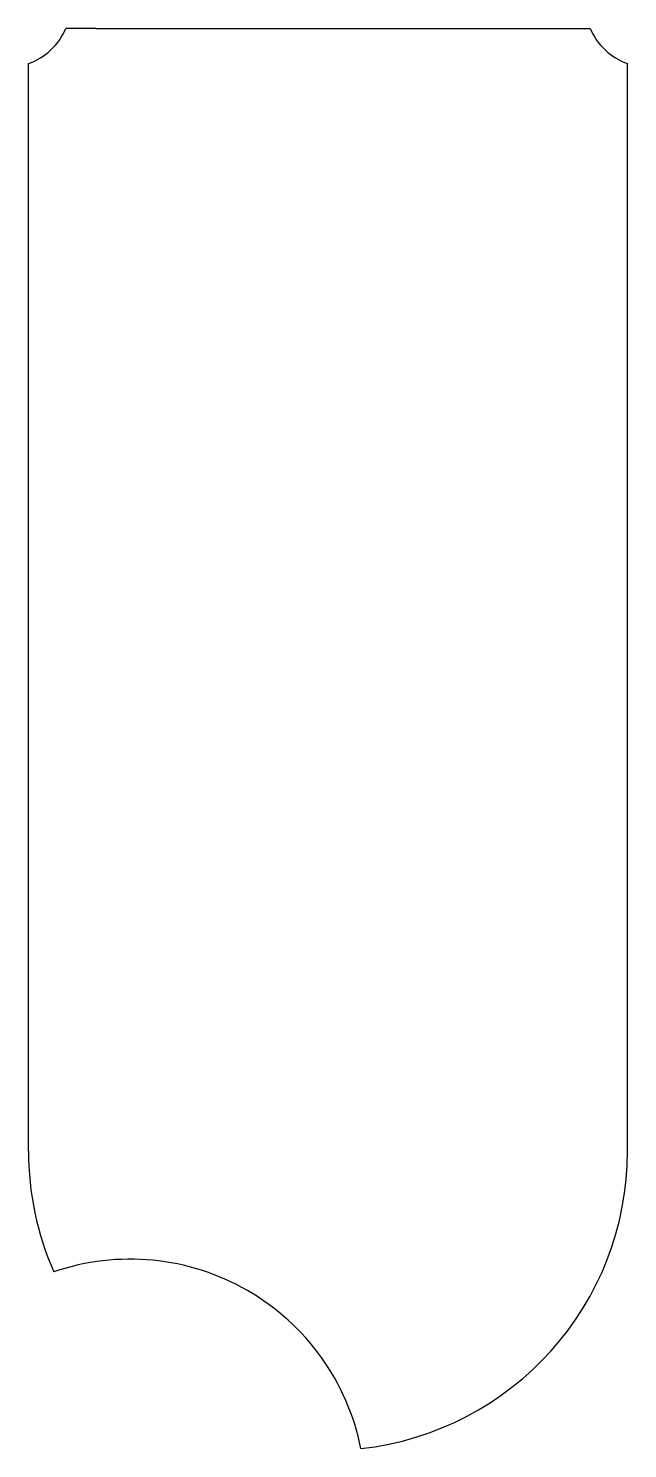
# Model space of a CAD drawing. Extents: x 746.9 to 762.9, y 428.6 to 466.6.
import ezdxf

# ---------------------------------------------------------------- set-up
doc = ezdxf.new("R2010")
doc.units = 0
doc.layers.add('Sketch', color=7, linetype='CONTINUOUS')

msp = doc.modelspace()

# ---------------------------------------------------------------- linework, layer by layer
at = {"layer": 'Sketch'}
for p, q in [((748.658, 466.58), (747.858, 466.58)), ((748.658, 466.58), (761.058, 466.58)), ((761.058, 466.58), (761.858, 466.58)), ((746.858, 436.58), (746.858, 465.64)), ((762.858, 436.58), (762.858, 465.64))]:
    msp.add_line(p, q, dxfattribs=at)
for centre, radius, start, end in [((746.302, 467.234), 1.688, -70.7595, -22.8108), ((763.415, 467.234), 1.688, -157.189, -109.24), ((754.858, 436.58), 8, 180, -156.203), ((754.858, 436.58), 8, -83.685, 0), ((749.572, 427.404), 6.286, 11.2344, 108.877)]:
    msp.add_arc(centre, radius, start, end, dxfattribs=at)

doc.saveas('drawing.dxf')
